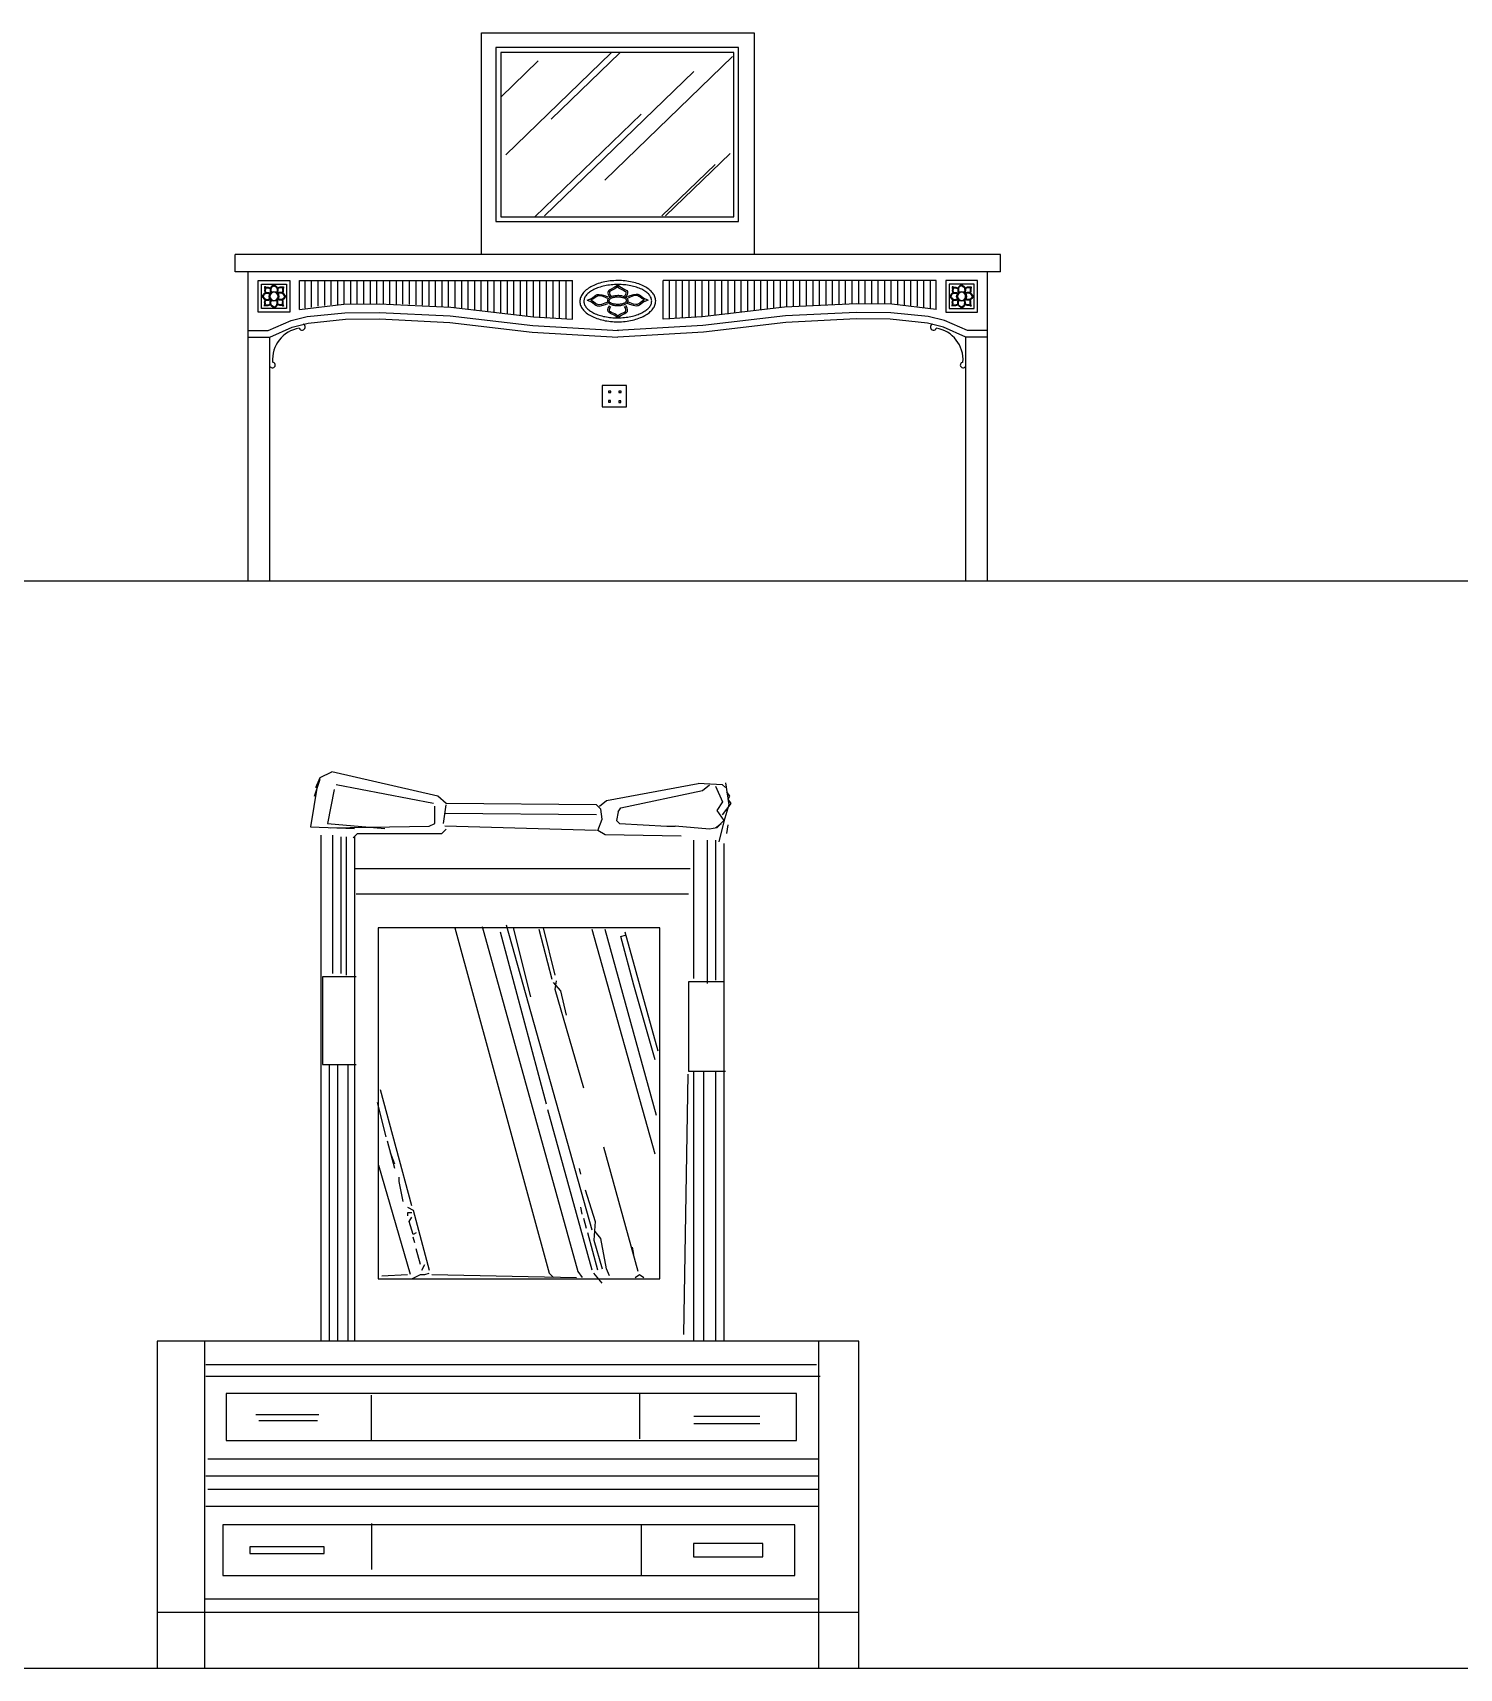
# Model space of a CAD drawing. Header units: inches. Extents: x 6.9 to 49.4, y 11.8 to 36.5.
# Drawn here: x 38.206 to 41.486, y 17.424 to 21.184 of the extents above; entities that cross this region are included whole.
import ezdxf

# ---------------------------------------------------------------- set-up
doc = ezdxf.new("R2010")
doc.units = ezdxf.units.IN
doc.header["$MEASUREMENT"] = 0
doc.layers.add('02', color=2, linetype='Continuous')
doc.layers.add('1', color=1, linetype='Continuous')

msp = doc.modelspace()

# ---------------------------------------------------------------- linework, layer by layer
at = {"layer": '02'}
for p, q in [((39.5359, 21.137), (39.2937, 20.9027)), ((39.5555, 21.1375), (39.3978, 20.9849)), ((39.3681, 21.1188), (39.282, 21.0355)), ((39.7259, 21.0944), (39.3827, 20.7624)), ((39.8148, 21.1293), (39.5209, 20.845)), ((39.6044, 20.9963), (39.3605, 20.7603)), ((39.8095, 20.9061), (39.661, 20.7624)), ((39.7746, 20.881), (39.6524, 20.7628)), ((38.832, 20.5503), (38.832, 20.6139)), ((38.847, 20.5529), (38.847, 20.6139)), ((38.862, 20.555), (38.862, 20.6139)), ((38.877, 20.5566), (38.877, 20.6139)), ((38.892, 20.5579), (38.892, 20.6139)), ((38.907, 20.5589), (38.907, 20.6139)), ((38.922, 20.5596), (38.922, 20.6139)), ((38.937, 20.5601), (38.937, 20.6139)), ((38.952, 20.5605), (38.952, 20.6139)), ((38.967, 20.5607), (38.967, 20.6139)), ((38.982, 20.5608), (38.982, 20.6139)), ((38.997, 20.5608), (38.997, 20.6139)), ((39.012, 20.5606), (39.012, 20.6139)), ((39.027, 20.5603), (39.027, 20.6139)), ((39.042, 20.5599), (39.042, 20.6139)), ((39.057, 20.5594), (39.057, 20.6139)), ((39.072, 20.5589), (39.072, 20.6139)), ((39.087, 20.5582), (39.087, 20.6139)), ((39.102, 20.5574), (39.102, 20.6139)), ((39.117, 20.5565), (39.117, 20.6139)), ((39.132, 20.5555), (39.132, 20.6139)), ((39.147, 20.5544), (39.147, 20.6139)), ((39.162, 20.5531), (39.162, 20.6139)), ((39.177, 20.5517), (39.177, 20.6139)), ((39.192, 20.5502), (39.192, 20.6139)), ((39.207, 20.5485), (39.207, 20.6139)), ((39.222, 20.5468), (39.222, 20.6139)), ((39.237, 20.5449), (39.237, 20.6139)), ((39.252, 20.5429), (39.252, 20.6139)), ((39.267, 20.5409), (39.267, 20.6139)), ((39.282, 20.5389), (39.282, 20.6139)), ((39.297, 20.537), (39.297, 20.6139)), ((39.312, 20.5351), (39.312, 20.6139)), ((39.327, 20.5333), (39.327, 20.6139)), ((39.342, 20.5317), (39.342, 20.6139)), ((39.357, 20.5303), (39.357, 20.6139)), ((39.372, 20.5291), (39.372, 20.6139)), ((39.387, 20.5281), (39.387, 20.6139)), ((39.402, 20.5271), (39.402, 20.6139)), ((39.417, 20.5263), (39.417, 20.6139)), ((39.432, 20.5255), (39.432, 20.6139)), ((39.6699, 20.5255), (39.6699, 20.6139)), ((39.6849, 20.5263), (39.6849, 20.6139)), ((39.6999, 20.5271), (39.6999, 20.6139)), ((39.7149, 20.5281), (39.7149, 20.6139)), ((39.7299, 20.5291), (39.7299, 20.6139)), ((39.7449, 20.5303), (39.7449, 20.6139)), ((39.7599, 20.5317), (39.7599, 20.6139)), ((39.7749, 20.5333), (39.7749, 20.6139)), ((39.7899, 20.5351), (39.7899, 20.6139)), ((39.8049, 20.537), (39.8049, 20.6139)), ((39.8199, 20.5389), (39.8199, 20.6139)), ((39.8349, 20.5409), (39.8349, 20.6139)), ((39.8499, 20.5429), (39.8499, 20.6139)), ((39.8649, 20.5449), (39.8649, 20.6139)), ((39.8799, 20.5468), (39.8799, 20.6139)), ((39.8949, 20.5485), (39.8949, 20.6139)), ((39.9099, 20.5502), (39.9099, 20.6139)), ((39.9249, 20.5517), (39.9249, 20.6139)), ((39.9399, 20.5531), (39.9399, 20.6139)), ((39.9549, 20.5544), (39.9549, 20.6139)), ((39.9699, 20.5555), (39.9699, 20.6139)), ((39.9849, 20.5565), (39.9849, 20.6139)), ((39.9999, 20.5574), (39.9999, 20.6139)), ((40.0149, 20.5582), (40.0149, 20.6139)), ((40.0299, 20.5589), (40.0299, 20.6139)), ((40.0449, 20.5594), (40.0449, 20.6139)), ((40.0599, 20.5599), (40.0599, 20.6139)), ((40.0749, 20.5603), (40.0749, 20.6139)), ((40.0899, 20.5606), (40.0899, 20.6139)), ((40.1049, 20.5608), (40.1049, 20.6139)), ((40.1199, 20.5608), (40.1199, 20.6139)), ((40.1349, 20.5607), (40.1349, 20.6139)), ((40.1499, 20.5605), (40.1499, 20.6139)), ((40.1649, 20.5601), (40.1649, 20.6139)), ((40.1799, 20.5596), (40.1799, 20.6139)), ((40.1949, 20.5589), (40.1949, 20.6139)), ((40.2099, 20.5579), (40.2099, 20.6139)), ((40.2249, 20.5566), (40.2249, 20.6139)), ((40.2399, 20.555), (40.2399, 20.6139)), ((40.2549, 20.5529), (40.2549, 20.6139)), ((40.2699, 20.5503), (40.2699, 20.6139)), ((40.401, 19.9244), (40.401, 20.6339)), ((38.701, 19.9239), (38.751, 19.9239)), ((40.351, 19.9239), (40.401, 19.9244)), ((38.8669, 19.4713), (38.8932, 19.4845)), ((39.1368, 19.4285), (38.8932, 19.4845)), ((38.8537, 19.4285), (38.8669, 19.468)), ((38.857, 19.4483), (38.8669, 19.4713)), ((39.1269, 19.4121), (38.9031, 19.4548)), ((39.5251, 19.4186), (39.7358, 19.4581)), ((39.558, 19.4022), (39.7456, 19.4417)), ((39.7917, 19.4548), (39.7358, 19.4581)), ((39.7456, 19.4417), (39.7621, 19.4548)), ((39.7753, 19.4515), (39.7917, 19.4153)), ((39.7983, 19.4483), (39.7917, 19.4548)), ((39.8082, 19.4285), (39.8016, 19.4384)), ((39.1302, 19.366), (39.1302, 19.4055)), ((39.1565, 19.4121), (39.1368, 19.4285)), ((39.1499, 19.366), (39.1565, 19.4088)), ((39.5021, 19.4088), (39.1565, 19.4121)), ((39.512, 19.3989), (39.5021, 19.4088)), ((39.5087, 19.4055), (39.5251, 19.4186)), ((39.5515, 19.3923), (39.558, 19.4022)), ((39.7917, 19.4153), (39.7786, 19.3956)), ((39.7917, 19.3857), (39.8115, 19.4121)), ((39.8049, 19.4219), (39.8082, 19.4285)), ((39.8115, 19.4121), (39.8049, 19.4219)), ((39.117, 19.3594), (39.1302, 19.366)), ((39.5021, 19.3857), (39.1532, 19.389)), ((39.5054, 19.3495), (39.5153, 19.3758)), ((39.5153, 19.3758), (39.512, 19.3989)), ((39.5515, 19.3923), (39.5482, 19.3726)), ((39.5482, 19.3726), (39.5547, 19.366)), ((39.5547, 19.366), (39.6634, 19.3594)), ((39.7753, 19.3561), (39.7884, 19.366)), ((39.7786, 19.3956), (39.795, 19.3726)), ((39.795, 19.3726), (39.7786, 19.3561)), ((39.8016, 19.3429), (39.8049, 19.3627)), ((38.8899, 19.3561), (39.117, 19.3594)), ((38.9525, 19.3429), (38.9426, 19.3331)), ((38.9525, 19.3429), (39.1466, 19.3429)), ((39.1466, 19.3429), (39.1565, 19.3528)), ((39.5021, 19.3495), (39.1532, 19.3594)), ((39.5218, 19.3396), (39.5054, 19.3495)), ((39.6963, 19.3364), (39.5218, 19.3396)), ((39.6634, 19.3594), (39.6831, 19.3594)), ((39.7621, 19.3528), (39.6831, 19.3594)), ((39.7786, 19.3561), (39.7621, 19.3528)), ((39.1763, 19.1257), (39.3935, 18.3325)), ((39.2388, 19.129), (39.4593, 18.3358)), ((39.3869, 18.7209), (39.2816, 19.1158)), ((39.4922, 18.4313), (39.2947, 19.1323)), ((39.3507, 18.9677), (39.3112, 19.1257)), ((39.4001, 19.0072), (39.3704, 19.1224)), ((39.4066, 19.0171), (39.3803, 19.1257)), ((39.637, 18.6057), (39.4922, 19.1224)), ((39.6403, 18.6946), (39.5218, 19.1224)), ((39.558, 19.106), (39.5679, 19.1093)), ((39.5877, 18.9941), (39.558, 19.106)), ((39.6436, 18.8427), (39.5679, 19.1158)), ((39.4198, 18.9809), (39.4034, 19.0006)), ((39.4066, 18.9842), (39.4099, 19.0039)), ((39.637, 18.8229), (39.5877, 18.9941)), ((39.4725, 18.7571), (39.4066, 18.9842)), ((39.433, 18.9249), (39.4198, 18.9809)), ((39.7029, 18.191), (39.7127, 18.79)), ((39.0183, 18.6452), (38.9985, 18.7242)), ((39.0775, 18.4872), (39.0051, 18.7538)), ((39.4922, 18.3391), (39.3902, 18.7077)), ((39.038, 18.5728), (39.0216, 18.6353)), ((39.5975, 18.3358), (39.5185, 18.6222)), ((39.0742, 18.3292), (39.0018, 18.5794)), ((39.038, 18.5827), (39.0282, 18.609)), ((39.0479, 18.5432), (39.0479, 18.553)), ((39.0578, 18.4971), (39.0479, 18.5432)), ((39.4659, 18.5596), (39.4626, 18.5728)), ((39.4758, 18.5234), (39.4988, 18.451)), ((39.0676, 18.4839), (39.0808, 18.4773)), ((39.0676, 18.4708), (39.0676, 18.4642)), ((39.0775, 18.4708), (39.0676, 18.4708)), ((39.0709, 18.451), (39.0775, 18.4609)), ((39.0808, 18.4773), (39.117, 18.3391)), ((39.4692, 18.4675), (39.4659, 18.4839)), ((39.0808, 18.4214), (39.0709, 18.451)), ((39.0874, 18.4247), (39.0808, 18.4214)), ((39.4791, 18.4346), (39.4725, 18.4576)), ((39.5054, 18.3391), (39.4823, 18.4247)), ((39.4988, 18.451), (39.4955, 18.4082)), ((39.512, 18.4115), (39.4988, 18.428)), ((39.0841, 18.4016), (39.0808, 18.4148)), ((39.0973, 18.3523), (39.0874, 18.3885)), ((39.4955, 18.4082), (39.5153, 18.3424)), ((39.5251, 18.3424), (39.512, 18.4115)), ((39.5877, 18.3753), (39.5844, 18.3918)), ((39.1006, 18.3391), (39.1071, 18.3523)), ((39.0084, 18.3259), (39.0676, 18.3292)), ((39.0775, 18.3194), (39.0973, 18.3292)), ((39.0973, 18.3292), (39.1071, 18.3292)), ((39.1071, 18.3292), (39.117, 18.3325)), ((39.1236, 18.3292), (39.456, 18.3226)), ((39.3935, 18.3325), (39.4034, 18.3226)), ((39.4593, 18.3358), (39.4692, 18.3226)), ((39.5153, 18.3095), (39.4955, 18.3325)), ((39.5317, 18.3259), (39.5251, 18.3424)), ((39.591, 18.3226), (39.6008, 18.3292)), ((39.6008, 18.3292), (39.6107, 18.3226)), ((38.8636, 18.0067), (38.7188, 18.0067)), ((38.7254, 17.9935), (38.8603, 17.9935)), ((39.7259, 18.0034), (39.8773, 18.0034)), ((39.7259, 17.9869), (39.8773, 17.9869)), ((38.9854, 17.6512), (38.9854, 17.7566))]:
    msp.add_line(p, q, dxfattribs=at)
for points in [[(40.431, 20.6739), (38.671, 20.6739)], [(38.671, 20.6339), (38.671, 20.6739)], [(40.431, 20.6339), (40.431, 20.6739)], [(40.431, 20.6339), (38.671, 20.6339)], [(38.701, 19.9239), (38.701, 20.6339)], [(38.7604, 20.6058), (38.7598, 20.6048), (38.7587, 20.6033), (38.7576, 20.6023), (38.7556, 20.6011), (38.7539, 20.5996), (38.7532, 20.5987), (38.7523, 20.597), (38.7519, 20.5958), (38.7515, 20.593), (38.7515, 20.591), (38.7519, 20.5891), (38.7525, 20.5869), (38.7526, 20.5859)], [(38.7604, 20.6058), (38.761, 20.6048), (38.7621, 20.6033), (38.7632, 20.6023), (38.7652, 20.6011), (38.767, 20.5996), (38.7677, 20.5987), (38.7685, 20.597), (38.7689, 20.5958), (38.7694, 20.593), (38.7693, 20.591), (38.7689, 20.5891), (38.7684, 20.5869), (38.7683, 20.5859)], [(38.8192, 20.6139), (39.447, 20.6139)], [(38.8192, 20.5476), (38.8192, 20.6139)], [(39.447, 20.5248), (39.447, 20.6139)], [(39.5507, 20.6047), (39.5495, 20.603), (39.5462, 20.6), (39.5423, 20.5976), (39.5343, 20.5936), (39.5312, 20.5918), (39.53, 20.5908), (39.5286, 20.5889), (39.5281, 20.5865), (39.5281, 20.5851), (39.5291, 20.5816), (39.5301, 20.5795), (39.5321, 20.5759)], [(39.5536, 20.603), (39.5521, 20.601), (39.5485, 20.5976), (39.5445, 20.595), (39.5367, 20.5913), (39.5341, 20.5898), (39.533, 20.5891), (39.532, 20.5877), (39.5316, 20.5859), (39.5317, 20.5848), (39.5325, 20.5821), (39.5333, 20.5805), (39.5349, 20.5777)], [(39.5507, 20.6047), (39.552, 20.603), (39.5553, 20.6), (39.5591, 20.5976), (39.5672, 20.5936), (39.5703, 20.5918), (39.5715, 20.5908), (39.5729, 20.5889), (39.5734, 20.5865), (39.5733, 20.5851), (39.5724, 20.5816), (39.5714, 20.5795), (39.5693, 20.5759)], [(40.2827, 20.6139), (39.6549, 20.6139)], [(39.6549, 20.5248), (39.6549, 20.6139)], [(40.2827, 20.5476), (40.2827, 20.6139)], [(40.3415, 20.6058), (40.3409, 20.6048), (40.3398, 20.6033), (40.3387, 20.6023), (40.3367, 20.6011), (40.335, 20.5996), (40.3342, 20.5987), (40.3334, 20.597), (40.333, 20.5958), (40.3325, 20.593), (40.3326, 20.591), (40.333, 20.5891), (40.3335, 20.5869), (40.3337, 20.5859)], [(40.3415, 20.6058), (40.3421, 20.6048), (40.3432, 20.6033), (40.3443, 20.6023), (40.3463, 20.6011), (40.348, 20.5996), (40.3487, 20.5987), (40.3496, 20.597), (40.35, 20.5958), (40.3504, 20.593), (40.3504, 20.591), (40.35, 20.5891), (40.3494, 20.5869), (40.3493, 20.5859)], [(38.7319, 20.5776), (38.7329, 20.5781), (38.7344, 20.5793), (38.7354, 20.5804), (38.7366, 20.5824), (38.7381, 20.5841), (38.739, 20.5848), (38.7406, 20.5857), (38.7419, 20.5861), (38.7446, 20.5865), (38.7467, 20.5864), (38.7485, 20.5861), (38.7507, 20.5855), (38.7517, 20.5854)], [(38.7319, 20.5776), (38.7329, 20.577), (38.7344, 20.5759), (38.7354, 20.5748), (38.7366, 20.5727), (38.7381, 20.571), (38.739, 20.5703), (38.7406, 20.5695), (38.7419, 20.569), (38.7446, 20.5686), (38.7467, 20.5687), (38.7485, 20.5691), (38.7507, 20.5696), (38.7517, 20.5697)], [(38.735, 20.5778), (38.7363, 20.5791), (38.7378, 20.5814), (38.739, 20.583), (38.7398, 20.5836), (38.7412, 20.5844), (38.7435, 20.585), (38.7447, 20.5851), (38.7466, 20.585), (38.7483, 20.5846), (38.7506, 20.584), (38.7517, 20.5839)], [(38.735, 20.5778), (38.7365, 20.5764), (38.7372, 20.5755), (38.738, 20.5739), (38.7393, 20.5724), (38.74, 20.5718), (38.7414, 20.5711), (38.7435, 20.5705), (38.7447, 20.5704), (38.7465, 20.5705), (38.7482, 20.5709), (38.7505, 20.5714), (38.7517, 20.5715)], [(38.7385, 20.5998), (38.7386, 20.5994), (38.7387, 20.5987), (38.7388, 20.5983), (38.7388, 20.598), (38.7388, 20.5975)], [(38.7406, 20.5991), (38.7401, 20.5992), (38.7394, 20.5993), (38.7389, 20.5995), (38.7387, 20.5996), (38.7385, 20.5998)], [(38.7388, 20.5975), (38.7392, 20.5947), (38.7393, 20.5935), (38.739, 20.5918), (38.7389, 20.5906), (38.739, 20.5899), (38.7393, 20.5885), (38.7399, 20.5866), (38.7404, 20.5854)], [(38.7388, 20.5577), (38.7392, 20.5604), (38.7393, 20.5616), (38.739, 20.5633), (38.7389, 20.5645), (38.739, 20.5653), (38.7393, 20.5667), (38.7399, 20.5685), (38.7404, 20.5697)], [(38.7402, 20.5978), (38.7407, 20.5947), (38.7407, 20.5934), (38.7405, 20.5917), (38.7404, 20.5906), (38.7404, 20.59), (38.7407, 20.5887), (38.7417, 20.586)], [(38.7402, 20.5978), (38.7414, 20.5975), (38.7435, 20.5972), (38.7469, 20.597), (38.7483, 20.5968), (38.7488, 20.5967), (38.7499, 20.5962), (38.7507, 20.5957), (38.7516, 20.5948)], [(38.7402, 20.5574), (38.7407, 20.5604), (38.7407, 20.5617), (38.7405, 20.5634), (38.7404, 20.5645), (38.7404, 20.5651), (38.7407, 20.5664), (38.7417, 20.5691)], [(38.7406, 20.5991), (38.7416, 20.5988), (38.7437, 20.5986), (38.7473, 20.5984), (38.7488, 20.5981), (38.7495, 20.5979), (38.7506, 20.5974), (38.7516, 20.5967), (38.7527, 20.5956)], [(38.7604, 20.5493), (38.7598, 20.5503), (38.7587, 20.5518), (38.7576, 20.5528), (38.7556, 20.5541), (38.7539, 20.5555), (38.7532, 20.5565), (38.7523, 20.5581), (38.7519, 20.5593), (38.7515, 20.5621), (38.7515, 20.5641), (38.7519, 20.566), (38.7525, 20.5682), (38.7526, 20.5692)], [(38.7606, 20.6027), (38.7592, 20.6012), (38.7583, 20.6005), (38.7568, 20.5996), (38.7552, 20.5984), (38.7546, 20.5977), (38.7539, 20.5963), (38.7534, 20.5941), (38.7533, 20.5929), (38.7533, 20.5912), (38.7537, 20.5894), (38.7543, 20.5871), (38.7544, 20.5859)], [(38.7606, 20.5524), (38.7592, 20.554), (38.7583, 20.5546), (38.7568, 20.5555), (38.7552, 20.5567), (38.7546, 20.5575), (38.7539, 20.5588), (38.7534, 20.561), (38.7533, 20.5622), (38.7533, 20.564), (38.7537, 20.5657), (38.7543, 20.568), (38.7544, 20.5692)], [(38.7604, 20.5493), (38.761, 20.5503), (38.7621, 20.5518), (38.7632, 20.5528), (38.7652, 20.5541), (38.767, 20.5555), (38.7677, 20.5565), (38.7685, 20.5581), (38.7689, 20.5593), (38.7694, 20.5621), (38.7693, 20.5641), (38.7689, 20.566), (38.7684, 20.5682), (38.7683, 20.5692)], [(38.7606, 20.6027), (38.762, 20.6013), (38.7643, 20.5999), (38.7659, 20.5986), (38.7665, 20.5979), (38.7672, 20.5965), (38.7678, 20.5942), (38.7679, 20.593), (38.7678, 20.5911), (38.7674, 20.5894), (38.7669, 20.5871), (38.7668, 20.5859)], [(38.7606, 20.5524), (38.762, 20.5538), (38.7643, 20.5552), (38.7659, 20.5565), (38.7665, 20.5573), (38.7672, 20.5587), (38.7678, 20.5609), (38.7679, 20.5622), (38.7678, 20.564), (38.7674, 20.5657), (38.7669, 20.568), (38.7668, 20.5692)], [(38.7803, 20.5991), (38.7792, 20.5988), (38.7771, 20.5986), (38.7735, 20.5984), (38.772, 20.5981), (38.7714, 20.5979), (38.7702, 20.5974), (38.7692, 20.5967), (38.7681, 20.5956)], [(38.789, 20.5776), (38.788, 20.5781), (38.7864, 20.5793), (38.7855, 20.5804), (38.7842, 20.5824), (38.7827, 20.5841), (38.7818, 20.5848), (38.7802, 20.5857), (38.7789, 20.5861), (38.7762, 20.5865), (38.7741, 20.5864), (38.7723, 20.5861), (38.7701, 20.5855), (38.7691, 20.5854)], [(38.7859, 20.5778), (38.7845, 20.5791), (38.783, 20.5814), (38.7818, 20.583), (38.781, 20.5836), (38.7796, 20.5844), (38.7773, 20.585), (38.7761, 20.5851), (38.7743, 20.585), (38.7725, 20.5846), (38.7702, 20.584), (38.7691, 20.5839)], [(38.7859, 20.5778), (38.7843, 20.5764), (38.7837, 20.5755), (38.7828, 20.5739), (38.7815, 20.5724), (38.7808, 20.5718), (38.7795, 20.5711), (38.7773, 20.5705), (38.7761, 20.5704), (38.7743, 20.5705), (38.7726, 20.5709), (38.7703, 20.5714), (38.7691, 20.5715)], [(38.789, 20.5776), (38.788, 20.577), (38.7864, 20.5759), (38.7855, 20.5748), (38.7842, 20.5727), (38.7827, 20.571), (38.7818, 20.5703), (38.7802, 20.5695), (38.7789, 20.569), (38.7762, 20.5686), (38.7741, 20.5687), (38.7723, 20.5691), (38.7701, 20.5696), (38.7691, 20.5697)], [(38.7806, 20.5978), (38.7795, 20.5975), (38.7774, 20.5972), (38.7739, 20.597), (38.7726, 20.5968), (38.772, 20.5967), (38.771, 20.5962), (38.7702, 20.5957), (38.7693, 20.5948)], [(38.7806, 20.5978), (38.7801, 20.5947), (38.7801, 20.5934), (38.7803, 20.5917), (38.7805, 20.5906), (38.7804, 20.59), (38.7802, 20.5887), (38.7791, 20.586)], [(38.7806, 20.5574), (38.7801, 20.5604), (38.7801, 20.5617), (38.7803, 20.5634), (38.7805, 20.5645), (38.7804, 20.5651), (38.7802, 20.5664), (38.7791, 20.5691)], [(38.7803, 20.5991), (38.7807, 20.5992), (38.7815, 20.5993), (38.7819, 20.5995), (38.7821, 20.5996), (38.7823, 20.5998)], [(38.782, 20.5975), (38.7816, 20.5947), (38.7816, 20.5935), (38.7818, 20.5918), (38.7819, 20.5906), (38.7819, 20.5899), (38.7816, 20.5885), (38.7809, 20.5866), (38.7804, 20.5854)], [(38.782, 20.5577), (38.7816, 20.5604), (38.7816, 20.5616), (38.7818, 20.5633), (38.7819, 20.5645), (38.7819, 20.5653), (38.7816, 20.5667), (38.7809, 20.5685), (38.7804, 20.5697)], [(38.7823, 20.5998), (38.7822, 20.5994), (38.7821, 20.5987), (38.782, 20.5983), (38.782, 20.598), (38.782, 20.5975)], [(39.4805, 20.5688), (39.4844, 20.5702), (39.4903, 20.573), (39.5006, 20.5802), (39.5036, 20.5816), (39.5054, 20.582), (39.5085, 20.5822), (39.5146, 20.5813), (39.5229, 20.5785), (39.528, 20.5762)], [(39.4805, 20.5688), (39.4844, 20.5675), (39.4903, 20.5647), (39.5006, 20.5575), (39.5036, 20.5561), (39.5054, 20.5556), (39.5085, 20.5554), (39.5146, 20.5563), (39.5229, 20.5592), (39.528, 20.5614)], [(39.4891, 20.5692), (39.4949, 20.5724), (39.4997, 20.5761), (39.5018, 20.5776), (39.5044, 20.5789), (39.506, 20.5793), (39.5088, 20.5795), (39.5143, 20.5786), (39.522, 20.5759), (39.5268, 20.5737)], [(39.4891, 20.5692), (39.4951, 20.5659), (39.5, 20.5621), (39.502, 20.5606), (39.5046, 20.5593), (39.5061, 20.5589), (39.5088, 20.5587), (39.5142, 20.5596), (39.5218, 20.5623), (39.5265, 20.5645)], [(39.5479, 20.603), (39.5493, 20.6009), (39.5529, 20.5975), (39.5569, 20.5949), (39.5647, 20.5912), (39.5674, 20.5898), (39.5684, 20.589), (39.5695, 20.5876), (39.5698, 20.5859), (39.5697, 20.5848), (39.5689, 20.5821), (39.5681, 20.5805), (39.5665, 20.5777)], [(39.6208, 20.5688), (39.617, 20.5702), (39.6111, 20.573), (39.6008, 20.5802), (39.5978, 20.5816), (39.596, 20.582), (39.5929, 20.5822), (39.5867, 20.5813), (39.5785, 20.5785), (39.5734, 20.5762)], [(39.6208, 20.5688), (39.617, 20.5675), (39.6111, 20.5647), (39.6008, 20.5575), (39.5978, 20.5561), (39.596, 20.5556), (39.5929, 20.5554), (39.5867, 20.5563), (39.5785, 20.5592), (39.5734, 20.5614)], [(39.6123, 20.5692), (39.6065, 20.5724), (39.6017, 20.5761), (39.5996, 20.5776), (39.597, 20.5789), (39.5954, 20.5793), (39.5926, 20.5795), (39.5871, 20.5786), (39.5794, 20.5759), (39.5746, 20.5737)], [(39.6123, 20.5692), (39.6063, 20.5659), (39.6014, 20.5621), (39.5994, 20.5606), (39.5968, 20.5593), (39.5953, 20.5589), (39.5926, 20.5587), (39.5872, 20.5596), (39.5796, 20.5623), (39.5749, 20.5645)], [(40.3129, 20.5776), (40.3139, 20.5781), (40.3155, 20.5793), (40.3164, 20.5804), (40.3177, 20.5824), (40.3192, 20.5841), (40.3201, 20.5848), (40.3217, 20.5857), (40.323, 20.5861), (40.3257, 20.5865), (40.3278, 20.5864), (40.3296, 20.5861), (40.3318, 20.5855), (40.3328, 20.5854)], [(40.3129, 20.5776), (40.3139, 20.577), (40.3155, 20.5759), (40.3164, 20.5748), (40.3177, 20.5727), (40.3192, 20.571), (40.3201, 20.5703), (40.3217, 20.5695), (40.323, 20.569), (40.3257, 20.5686), (40.3278, 20.5687), (40.3296, 20.5691), (40.3318, 20.5696), (40.3328, 20.5697)], [(40.316, 20.5778), (40.3174, 20.5791), (40.3189, 20.5814), (40.3201, 20.583), (40.3209, 20.5836), (40.3223, 20.5844), (40.3246, 20.585), (40.3258, 20.5851), (40.3276, 20.585), (40.3294, 20.5846), (40.3317, 20.584), (40.3328, 20.5839)], [(40.316, 20.5778), (40.3176, 20.5764), (40.3183, 20.5755), (40.3191, 20.5739), (40.3204, 20.5724), (40.3211, 20.5718), (40.3225, 20.5711), (40.3246, 20.5705), (40.3258, 20.5704), (40.3276, 20.5705), (40.3293, 20.5709), (40.3316, 20.5714), (40.3328, 20.5715)], [(40.3196, 20.5998), (40.3197, 20.5994), (40.3198, 20.5987), (40.3199, 20.5983), (40.3199, 20.598), (40.3199, 20.5975)], [(40.3217, 20.5991), (40.3212, 20.5992), (40.3205, 20.5993), (40.32, 20.5995), (40.3198, 20.5996), (40.3196, 20.5998)], [(40.3199, 20.5975), (40.3203, 20.5947), (40.3204, 20.5935), (40.3201, 20.5918), (40.32, 20.5906), (40.32, 20.5899), (40.3203, 20.5885), (40.321, 20.5866), (40.3215, 20.5854)], [(40.3199, 20.5577), (40.3203, 20.5604), (40.3204, 20.5616), (40.3201, 20.5633), (40.32, 20.5645), (40.32, 20.5653), (40.3203, 20.5667), (40.321, 20.5685), (40.3215, 20.5697)], [(40.3213, 20.5978), (40.3218, 20.5947), (40.3218, 20.5934), (40.3216, 20.5917), (40.3214, 20.5906), (40.3215, 20.59), (40.3218, 20.5887), (40.3228, 20.586)], [(40.3213, 20.5978), (40.3224, 20.5975), (40.3245, 20.5972), (40.328, 20.597), (40.3293, 20.5968), (40.3299, 20.5967), (40.3309, 20.5962), (40.3317, 20.5957), (40.3326, 20.5948)], [(40.3213, 20.5574), (40.3218, 20.5604), (40.3218, 20.5617), (40.3216, 20.5634), (40.3214, 20.5645), (40.3215, 20.5651), (40.3218, 20.5664), (40.3228, 20.5691)], [(40.3217, 20.5991), (40.3227, 20.5988), (40.3248, 20.5986), (40.3284, 20.5984), (40.3299, 20.5981), (40.3305, 20.5979), (40.3317, 20.5974), (40.3327, 20.5967), (40.3338, 20.5956)], [(40.3415, 20.5493), (40.3409, 20.5503), (40.3398, 20.5518), (40.3387, 20.5528), (40.3367, 20.5541), (40.335, 20.5555), (40.3342, 20.5565), (40.3334, 20.5581), (40.333, 20.5593), (40.3325, 20.5621), (40.3326, 20.5641), (40.333, 20.566), (40.3335, 20.5682), (40.3337, 20.5692)], [(40.3413, 20.6027), (40.3399, 20.6013), (40.3376, 20.5999), (40.336, 20.5986), (40.3354, 20.5979), (40.3347, 20.5965), (40.3341, 20.5942), (40.334, 20.593), (40.3341, 20.5911), (40.3345, 20.5894), (40.335, 20.5871), (40.3351, 20.5859)], [(40.3413, 20.5524), (40.3399, 20.5538), (40.3376, 20.5552), (40.336, 20.5565), (40.3354, 20.5573), (40.3347, 20.5587), (40.3341, 20.5609), (40.334, 20.5622), (40.3341, 20.564), (40.3345, 20.5657), (40.335, 20.568), (40.3351, 20.5692)], [(40.3413, 20.6027), (40.3427, 20.6012), (40.3436, 20.6005), (40.3451, 20.5996), (40.3467, 20.5984), (40.3473, 20.5977), (40.348, 20.5963), (40.3485, 20.5941), (40.3486, 20.5929), (40.3486, 20.5912), (40.3482, 20.5894), (40.3476, 20.5871), (40.3475, 20.5859)], [(40.3413, 20.5524), (40.3427, 20.554), (40.3436, 20.5546), (40.3451, 20.5555), (40.3467, 20.5567), (40.3473, 20.5575), (40.348, 20.5588), (40.3485, 20.561), (40.3486, 20.5622), (40.3486, 20.564), (40.3482, 20.5657), (40.3476, 20.568), (40.3475, 20.5692)], [(40.3415, 20.5493), (40.3421, 20.5503), (40.3432, 20.5518), (40.3443, 20.5528), (40.3463, 20.5541), (40.348, 20.5555), (40.3487, 20.5565), (40.3496, 20.5581), (40.35, 20.5593), (40.3504, 20.5621), (40.3504, 20.5641), (40.35, 20.566), (40.3494, 20.5682), (40.3493, 20.5692)], [(40.3613, 20.5991), (40.3603, 20.5988), (40.3582, 20.5986), (40.3546, 20.5984), (40.3531, 20.5981), (40.3524, 20.5979), (40.3513, 20.5974), (40.3503, 20.5967), (40.3492, 20.5956)], [(40.3701, 20.5776), (40.369, 20.5781), (40.3675, 20.5793), (40.3665, 20.5804), (40.3653, 20.5824), (40.3638, 20.5841), (40.3629, 20.5848), (40.3613, 20.5857), (40.36, 20.5861), (40.3573, 20.5865), (40.3552, 20.5864), (40.3534, 20.5861), (40.3512, 20.5855), (40.3502, 20.5854)], [(40.3669, 20.5778), (40.3656, 20.5791), (40.3641, 20.5814), (40.3629, 20.583), (40.3621, 20.5836), (40.3607, 20.5844), (40.3584, 20.585), (40.3572, 20.5851), (40.3554, 20.585), (40.3536, 20.5846), (40.3513, 20.584), (40.3502, 20.5839)], [(40.3669, 20.5778), (40.3654, 20.5764), (40.3647, 20.5755), (40.3639, 20.5739), (40.3626, 20.5724), (40.3619, 20.5718), (40.3605, 20.5711), (40.3584, 20.5705), (40.3572, 20.5704), (40.3554, 20.5705), (40.3537, 20.5709), (40.3514, 20.5714), (40.3502, 20.5715)], [(40.3701, 20.5776), (40.369, 20.577), (40.3675, 20.5759), (40.3665, 20.5748), (40.3653, 20.5727), (40.3638, 20.571), (40.3629, 20.5703), (40.3613, 20.5695), (40.36, 20.569), (40.3573, 20.5686), (40.3552, 20.5687), (40.3534, 20.5691), (40.3512, 20.5696), (40.3502, 20.5697)], [(40.3617, 20.5978), (40.3605, 20.5975), (40.3584, 20.5972), (40.355, 20.597), (40.3537, 20.5968), (40.3531, 20.5967), (40.352, 20.5962), (40.3512, 20.5957), (40.3503, 20.5948)], [(40.3617, 20.5978), (40.3612, 20.5947), (40.3612, 20.5934), (40.3614, 20.5917), (40.3615, 20.5906), (40.3615, 20.59), (40.3612, 20.5887), (40.3602, 20.586)], [(40.3617, 20.5574), (40.3612, 20.5604), (40.3612, 20.5617), (40.3614, 20.5634), (40.3615, 20.5645), (40.3615, 20.5651), (40.3612, 20.5664), (40.3602, 20.5691)], [(40.3613, 20.5991), (40.3618, 20.5992), (40.3625, 20.5993), (40.363, 20.5995), (40.3632, 20.5996), (40.3634, 20.5998)], [(40.3631, 20.5975), (40.3627, 20.5947), (40.3626, 20.5935), (40.3629, 20.5918), (40.363, 20.5906), (40.3629, 20.5899), (40.3626, 20.5885), (40.362, 20.5866), (40.3615, 20.5854)], [(40.3631, 20.5577), (40.3627, 20.5604), (40.3626, 20.5616), (40.3629, 20.5633), (40.363, 20.5645), (40.3629, 20.5653), (40.3626, 20.5667), (40.362, 20.5685), (40.3615, 20.5697)], [(40.3634, 20.5998), (40.3633, 20.5994), (40.3632, 20.5987), (40.3631, 20.5983), (40.3631, 20.598), (40.3631, 20.5975)], [(38.7385, 20.5554), (38.7386, 20.5558), (38.7387, 20.5564), (38.7388, 20.5569), (38.7388, 20.5571), (38.7388, 20.5577)], [(38.7406, 20.556), (38.7401, 20.556), (38.7394, 20.5558), (38.7389, 20.5556), (38.7387, 20.5555), (38.7385, 20.5554)], [(38.7402, 20.5574), (38.7414, 20.5576), (38.7435, 20.5579), (38.7469, 20.5581), (38.7483, 20.5583), (38.7488, 20.5585), (38.7499, 20.5589), (38.7507, 20.5594), (38.7516, 20.5603)], [(38.7406, 20.556), (38.7416, 20.5563), (38.7437, 20.5566), (38.7473, 20.5568), (38.7488, 20.557), (38.7495, 20.5572), (38.7506, 20.5578), (38.7516, 20.5584), (38.7527, 20.5595)], [(38.747, 20.4989), (38.7996, 20.5217), (38.837, 20.531), (38.9233, 20.5398), (39.0026, 20.5408), (39.1657, 20.5327), (39.3555, 20.5103), (39.5522, 20.4989)], [(38.7803, 20.556), (38.7792, 20.5563), (38.7771, 20.5566), (38.7735, 20.5568), (38.772, 20.557), (38.7714, 20.5572), (38.7702, 20.5578), (38.7692, 20.5584), (38.7681, 20.5595)], [(38.7806, 20.5574), (38.7795, 20.5576), (38.7774, 20.5579), (38.7739, 20.5581), (38.7726, 20.5583), (38.772, 20.5585), (38.771, 20.5589), (38.7702, 20.5594), (38.7693, 20.5603)], [(38.7803, 20.556), (38.7807, 20.556), (38.7815, 20.5558), (38.7819, 20.5556), (38.7821, 20.5555), (38.7823, 20.5554)], [(38.7823, 20.5554), (38.7822, 20.5558), (38.7821, 20.5564), (38.782, 20.5569), (38.782, 20.5571), (38.782, 20.5577)], [(38.8192, 20.5476), (38.9211, 20.5596), (39.0022, 20.5607), (39.1673, 20.5526), (39.3573, 20.5303), (39.447, 20.5248)], [(39.5507, 20.5273), (39.5495, 20.5291), (39.5462, 20.5321), (39.5423, 20.5345), (39.5343, 20.5385), (39.5312, 20.5403), (39.53, 20.5413), (39.5286, 20.5431), (39.5281, 20.5455), (39.5281, 20.547), (39.5291, 20.5505), (39.5301, 20.5525), (39.5321, 20.5562)], [(39.5536, 20.5291), (39.5521, 20.5311), (39.5485, 20.5345), (39.5445, 20.5371), (39.5367, 20.5408), (39.5341, 20.5422), (39.533, 20.543), (39.532, 20.5444), (39.5316, 20.5462), (39.5317, 20.5473), (39.5325, 20.55), (39.5333, 20.5516), (39.5349, 20.5544)], [(39.5479, 20.5291), (39.5493, 20.5311), (39.5529, 20.5345), (39.5569, 20.5371), (39.5647, 20.5408), (39.5674, 20.5423), (39.5684, 20.543), (39.5695, 20.5444), (39.5698, 20.5462), (39.5697, 20.5473), (39.5689, 20.5499), (39.5681, 20.5516), (39.5665, 20.5544)], [(40.3549, 20.4989), (40.3023, 20.5217), (40.2649, 20.531), (40.1786, 20.5398), (40.0993, 20.5408), (39.9362, 20.5327), (39.7464, 20.5103), (39.5497, 20.4989)], [(39.5507, 20.5273), (39.552, 20.5291), (39.5553, 20.5321), (39.5591, 20.5345), (39.5672, 20.5385), (39.5703, 20.5403), (39.5715, 20.5413), (39.5729, 20.5431), (39.5734, 20.5455), (39.5733, 20.547), (39.5724, 20.5505), (39.5714, 20.5525), (39.5693, 20.5562)], [(40.2827, 20.5476), (40.1808, 20.5596), (40.0997, 20.5607), (39.9346, 20.5526), (39.7446, 20.5303), (39.6549, 20.5248)], [(40.3196, 20.5554), (40.3197, 20.5558), (40.3198, 20.5564), (40.3199, 20.5569), (40.3199, 20.5571), (40.3199, 20.5577)], [(40.3217, 20.556), (40.3212, 20.556), (40.3205, 20.5558), (40.32, 20.5556), (40.3198, 20.5555), (40.3196, 20.5554)], [(40.3213, 20.5574), (40.3224, 20.5576), (40.3245, 20.5579), (40.328, 20.5581), (40.3293, 20.5583), (40.3299, 20.5585), (40.3309, 20.5589), (40.3317, 20.5594), (40.3326, 20.5603)], [(40.3217, 20.556), (40.3227, 20.5563), (40.3248, 20.5566), (40.3284, 20.5568), (40.3299, 20.557), (40.3305, 20.5572), (40.3317, 20.5578), (40.3327, 20.5584), (40.3338, 20.5595)], [(40.3613, 20.556), (40.3603, 20.5563), (40.3582, 20.5566), (40.3546, 20.5568), (40.3531, 20.557), (40.3524, 20.5572), (40.3513, 20.5578), (40.3503, 20.5584), (40.3492, 20.5595)], [(40.3617, 20.5574), (40.3605, 20.5576), (40.3584, 20.5579), (40.355, 20.5581), (40.3537, 20.5583), (40.3531, 20.5585), (40.352, 20.5589), (40.3512, 20.5594), (40.3503, 20.5603)], [(40.3613, 20.556), (40.3618, 20.556), (40.3625, 20.5558), (40.363, 20.5556), (40.3632, 20.5555), (40.3634, 20.5554)], [(40.3634, 20.5554), (40.3633, 20.5558), (40.3632, 20.5564), (40.3631, 20.5569), (40.3631, 20.5571), (40.3631, 20.5577)], [(38.701, 20.4989), (38.747, 20.4989)], [(38.751, 20.4839), (38.8024, 20.5069), (38.8392, 20.5162), (38.9249, 20.525), (39.003, 20.5258), (39.1645, 20.5177), (39.3542, 20.4954), (39.551, 20.4839)], [(38.751, 20.4839), (38.8024, 20.5069), (38.8392, 20.5162), (38.9249, 20.525), (39.003, 20.5258), (39.1645, 20.5177), (39.3542, 20.4954), (39.551, 20.4839)], [(40.351, 20.4839), (40.2995, 20.5069), (40.2627, 20.5162), (40.177, 20.525), (40.0989, 20.5258), (39.9374, 20.5177), (39.7477, 20.4954), (39.551, 20.4839)], [(40.401, 20.4989), (40.3549, 20.4989)], [(38.701, 20.4839), (38.751, 20.4839)], [(38.751, 19.9239), (38.751, 20.4839)], [(40.351, 19.9239), (40.351, 20.4839)], [(40.401, 20.4839), (40.351, 20.4839)], [(38.8601, 19.4515), (38.8446, 19.3585), (38.9454, 19.3546)], [(38.8989, 19.4437), (38.8833, 19.3662), (39.0152, 19.3546)], [(39.7988, 19.4593), (39.8065, 19.4089), (39.7949, 19.3701), (39.7833, 19.3236)], [(38.8679, 19.3391), (38.8679, 18.1761)], [(38.895, 19.3391), (38.895, 19.0212)], [(38.9144, 19.3352), (38.9144, 19.0212)], [(38.9261, 19.3352), (38.9261, 19.0173)], [(38.9454, 19.3352), (38.9454, 18.1761)], [(39.7251, 19.3275), (39.7251, 19.0095)], [(39.7561, 19.3275), (39.7561, 18.998)], [(39.7755, 19.3275), (39.7755, 19.0056)], [(39.7949, 19.3197), (39.7949, 18.1761)], [(39.7173, 19.2615), (38.9454, 19.2615)], [(39.7134, 19.2034), (38.9493, 19.2034)], [(39.6475, 18.3195), (39.6475, 19.1259), (38.9998, 19.1259), (38.9998, 18.3195), (39.6475, 18.3195)], [(38.9493, 19.0134), (38.8718, 19.0134), (38.8718, 18.8118), (38.9493, 18.8118)], [(39.7949, 19.0018), (39.7134, 19.0018), (39.7134, 18.7964), (39.7988, 18.7964)], [(38.8872, 18.8118), (38.8872, 18.1761)], [(38.9066, 18.8118), (38.9066, 18.1761)], [(38.9299, 18.8118), (38.9299, 18.1761)], [(39.7251, 18.7964), (39.7251, 18.1761)], [(39.7483, 18.7964), (39.7483, 18.1761)], [(39.7755, 18.7964), (39.7755, 18.1761)], [(40.1052, 17.4239), (40.1052, 18.1761), (38.4916, 18.1761), (38.4916, 17.4239), (40.1052, 17.4239)], [(38.6003, 18.1761), (38.6003, 17.4239)], [(40.0121, 18.1761), (40.0121, 17.4239)], [(40.0082, 18.1218), (38.6041, 18.1218)], [(40.0159, 18.0946), (38.6041, 18.0946)], [(39.9617, 17.9473), (39.9617, 18.0559), (38.6507, 18.0559), (38.6507, 17.9473), (39.9617, 17.9473)], [(38.9842, 18.052), (38.9842, 17.9473)], [(39.601, 18.0559), (39.601, 17.9512)], [(40.0121, 17.9046), (38.608, 17.9046)], [(40.0121, 17.8659), (38.6041, 17.8659)], [(40.0121, 17.8349), (38.608, 17.8349)], [(40.0121, 17.7962), (38.6041, 17.7962)], [(39.9578, 17.6372), (39.9578, 17.7534), (38.6429, 17.7534), (38.6429, 17.6372), (39.9578, 17.6372)], [(39.6048, 17.7534), (39.6048, 17.6372)], [(39.8841, 17.6798), (39.8841, 17.7108), (39.7251, 17.7108), (39.7251, 17.6798), (39.8841, 17.6798)], [(38.8756, 17.6876), (38.8756, 17.7031), (38.7049, 17.7031), (38.7049, 17.6876), (38.8756, 17.6876)], [(40.0121, 17.5829), (38.6003, 17.5829)], [(40.1052, 17.5519), (38.4916, 17.5519)]]:
    msp.add_lwpolyline(points, dxfattribs=at)
for points in [[(39.6381, 20.5669, 0.087843), (39.6364, 20.5762, 0.075188), (39.6314, 20.585, 0.059247), (39.6233, 20.5932, 0.046309), (39.6124, 20.6003, 0.037419), (39.5991, 20.6061, 0.031769), (39.5841, 20.6104, 0.028474), (39.5677, 20.6131, 0.02696), (39.5507, 20.6139, 0.02696), (39.5337, 20.6129, 0.028474), (39.5174, 20.6101, 0.031769), (39.5023, 20.6056, 0.037419), (39.4892, 20.5996, 0.046309), (39.4784, 20.5924, 0.059247), (39.4703, 20.5842, 0.075188), (39.4654, 20.5752, 0.087843), (39.4638, 20.566, 0.087843), (39.4655, 20.5567, 0.075188), (39.4705, 20.5479, 0.059247), (39.4786, 20.5397, 0.046309), (39.4895, 20.5326, 0.037419), (39.5028, 20.5268, 0.031769), (39.5178, 20.5225, 0.028474), (39.5342, 20.5199, 0.02696), (39.5512, 20.519, 0.02696), (39.5682, 20.5201, 0.028474), (39.5845, 20.5228, 0.031769), (39.5996, 20.5273, 0.037419), (39.6128, 20.5333, 0.046309), (39.6235, 20.5405, 0.059247), (39.6316, 20.5488, 0.075188), (39.6365, 20.5577, 0.087843)], [(39.6289, 20.5669, 0.096582), (39.6274, 20.5743, 0.079154), (39.6229, 20.5815, 0.059141), (39.6157, 20.5881, 0.044341), (39.606, 20.5938, 0.034851), (39.5941, 20.5985, 0.029084), (39.5806, 20.602, 0.025811), (39.566, 20.6041, 0.024329), (39.5507, 20.6047, 0.024329), (39.5355, 20.6039, 0.025811), (39.5209, 20.6017, 0.029084), (39.5074, 20.598, 0.034851), (39.4957, 20.5932, 0.044341), (39.486, 20.5874, 0.059141), (39.4788, 20.5807, 0.079154), (39.4744, 20.5735, 0.096582), (39.473, 20.566, 0.096582), (39.4745, 20.5586, 0.079154), (39.479, 20.5514, 0.059141), (39.4862, 20.5448, 0.044341), (39.496, 20.5391, 0.034851), (39.5078, 20.5344, 0.029084), (39.5213, 20.5309, 0.025811), (39.5359, 20.5288, 0.024329), (39.5512, 20.5282, 0.024329), (39.5664, 20.529, 0.025811), (39.581, 20.5313, 0.029084), (39.5945, 20.5349, 0.034851), (39.6062, 20.5397, 0.044341), (39.6159, 20.5456, 0.059141), (39.6231, 20.5522, 0.079154), (39.6275, 20.5594, 0.096582)], [(38.7697, 20.5776, 1), (38.7511, 20.5776, 1), (38.7511, 20.5776, 1)], [(39.5748, 20.568, 0.098729), (39.5743, 20.5702, 0.080024), (39.5729, 20.5724, 0.059028), (39.5707, 20.5743, 0.043839), (39.5677, 20.576, 0.034248), (39.5641, 20.5774, 0.028477), (39.56, 20.5784, 0.02522), (39.5555, 20.579, 0.02375), (39.5508, 20.5792, 0.02375), (39.5462, 20.5789, 0.02522), (39.5417, 20.5782, 0.028477), (39.5376, 20.5771, 0.034248), (39.534, 20.5757, 0.043839), (39.531, 20.5739, 0.059028), (39.5289, 20.5719, 0.080024), (39.5275, 20.5697, 0.098729), (39.5271, 20.5675, 0.098729), (39.5276, 20.5653, 0.080024), (39.5289, 20.5632, 0.059028), (39.5312, 20.5612, 0.043839), (39.5342, 20.5595, 0.034248), (39.5378, 20.5581, 0.028477), (39.5419, 20.5571, 0.02522), (39.5464, 20.5565, 0.02375), (39.5511, 20.5563, 0.02375), (39.5557, 20.5566, 0.02522), (39.5602, 20.5573, 0.028477), (39.5643, 20.5584, 0.034248), (39.5679, 20.5599, 0.043839), (39.5708, 20.5616, 0.059028), (39.573, 20.5636, 0.080024), (39.5744, 20.5658, 0.098729)], [(39.5714, 20.568, 0.117908), (39.571, 20.5695, 0.086048), (39.5698, 20.571, 0.056888), (39.5679, 20.5724, 0.039269), (39.5653, 20.5736, 0.02937), (39.5622, 20.5745, 0.023811), (39.5587, 20.5752, 0.020796), (39.5549, 20.5757, 0.019462), (39.5509, 20.5758, 0.019462), (39.5469, 20.5756, 0.020796), (39.543, 20.5751, 0.023811), (39.5395, 20.5743, 0.02937), (39.5364, 20.5733, 0.039269), (39.5339, 20.572, 0.056888), (39.532, 20.5706, 0.086048), (39.5309, 20.5691, 0.117908), (39.5305, 20.5675, 0.117908), (39.5309, 20.566, 0.086048), (39.5321, 20.5645, 0.056888), (39.534, 20.5631, 0.039269), (39.5365, 20.5619, 0.02937), (39.5397, 20.561, 0.023811), (39.5432, 20.5603, 0.020796), (39.547, 20.5599, 0.019462), (39.551, 20.5597, 0.019462), (39.555, 20.5599, 0.020796), (39.5588, 20.5604, 0.023811), (39.5624, 20.5612, 0.02937), (39.5655, 20.5622, 0.039269), (39.568, 20.5635, 0.056888), (39.5699, 20.5649, 0.086048), (39.571, 20.5664, 0.117908)], [(40.3508, 20.5776, 1), (40.3322, 20.5776, 1), (40.3322, 20.5776, 1)]]:
    msp.add_lwpolyline(points, format="xyb", close=True, dxfattribs=at)
for centre in [(38.7604, 20.5776), (40.3415, 20.5776)]:
    msp.add_circle(centre, 0.0114, dxfattribs=at)
for centre, radius, start, end in [((38.8305, 20.432), 0.0734, 99.3579, 184.5566), ((38.8251, 20.5069), 0.00698, 200.4197, 70.8761), ((40.2768, 20.5069), 0.00698, 109.1239, 339.5803), ((40.2714, 20.432), 0.0734, 355.4434, 80.6421), ((38.7571, 20.4198), 0.00636, 221.0648, 88.4623), ((40.3448, 20.4198), 0.00636, 91.5377, 318.9352)]:
    msp.add_arc(centre, radius, start, end, dxfattribs=at)
at = {"layer": '1'}
for p, q in [((28.702, 19.9239), (49.0282, 19.9239)), ((28.702, 17.4239), (49.0282, 17.4239))]:
    msp.add_line(p, q, dxfattribs=at)

# ---------------------------------------------------------------- meshes
at = {"layer": '02'}
mesh = msp.add_polyface(dxfattribs=at)
corners = [(39.8644, 20.6739), (39.2375, 20.6739), (39.2375, 21.1836), (39.8644, 21.1836)]
mesh.append_faces([[corners[k] for k in face] for face in [(0, 1, 2, 3)]])
mesh = msp.add_polyface(dxfattribs=at)
corners = [(39.8288, 21.1496), (39.2708, 21.1496), (39.2708, 20.7495), (39.8288, 20.7495)]
mesh.append_faces([[corners[k] for k in face] for face in [(0, 1, 2, 3)]])
mesh = msp.add_polyface(dxfattribs=at)
corners = [(39.8177, 21.1385), (39.282, 21.1385), (39.282, 20.7607), (39.8177, 20.7607)]
mesh.append_faces([[corners[k] for k in face] for face in [(0, 1, 2, 3)]])
mesh = msp.add_polyface(dxfattribs=at)
corners = [(38.7238, 20.6139), (38.797, 20.6139), (38.797, 20.5413), (38.7238, 20.5413)]
mesh.append_faces([[corners[k] for k in face] for face in [(0, 1, 2, 3)]])
mesh = msp.add_polyface(dxfattribs=at)
corners = [(38.7319, 20.6058), (38.789, 20.6058), (38.789, 20.5493), (38.7319, 20.5493)]
mesh.append_faces([[corners[k] for k in face] for face in [(0, 1, 2, 3)]])
mesh = msp.add_polyface(dxfattribs=at)
corners = [(40.3781, 20.6139), (40.3049, 20.6139), (40.3049, 20.5413), (40.3781, 20.5413)]
mesh.append_faces([[corners[k] for k in face] for face in [(0, 1, 2, 3)]])
mesh = msp.add_polyface(dxfattribs=at)
corners = [(40.3701, 20.6058), (40.3129, 20.6058), (40.3129, 20.5493), (40.3701, 20.5493)]
mesh.append_faces([[corners[k] for k in face] for face in [(0, 1, 2, 3)]])
mesh = msp.add_polyface(dxfattribs=at)
corners = [(39.5713, 20.3729), (39.5149, 20.3729), (39.5149, 20.3237), (39.5713, 20.3237)]
mesh.append_faces([[corners[k] for k in face] for face in [(0, 1, 2, 3)]])
mesh = msp.add_polyface(dxfattribs=at)
corners = [(39.5346, 20.36), (39.5298, 20.36), (39.5298, 20.3563), (39.5346, 20.3563)]
mesh.append_faces([[corners[k] for k in face] for face in [(0, 1, 2, 3)]])
mesh = msp.add_polyface(dxfattribs=at)
corners = [(39.5584, 20.36), (39.5536, 20.36), (39.5536, 20.3563), (39.5584, 20.3563)]
mesh.append_faces([[corners[k] for k in face] for face in [(0, 1, 2, 3)]])
mesh = msp.add_polyface(dxfattribs=at)
corners = [(39.5345, 20.3382), (39.5296, 20.3382), (39.5296, 20.3346), (39.5345, 20.3346)]
mesh.append_faces([[corners[k] for k in face] for face in [(0, 1, 2, 3)]])
mesh = msp.add_polyface(dxfattribs=at)
corners = [(39.5581, 20.3376), (39.5532, 20.3376), (39.5532, 20.3339), (39.5581, 20.3339)]
mesh.append_faces([[corners[k] for k in face] for face in [(0, 1, 2, 3)]])

doc.saveas('drawing.dxf')
